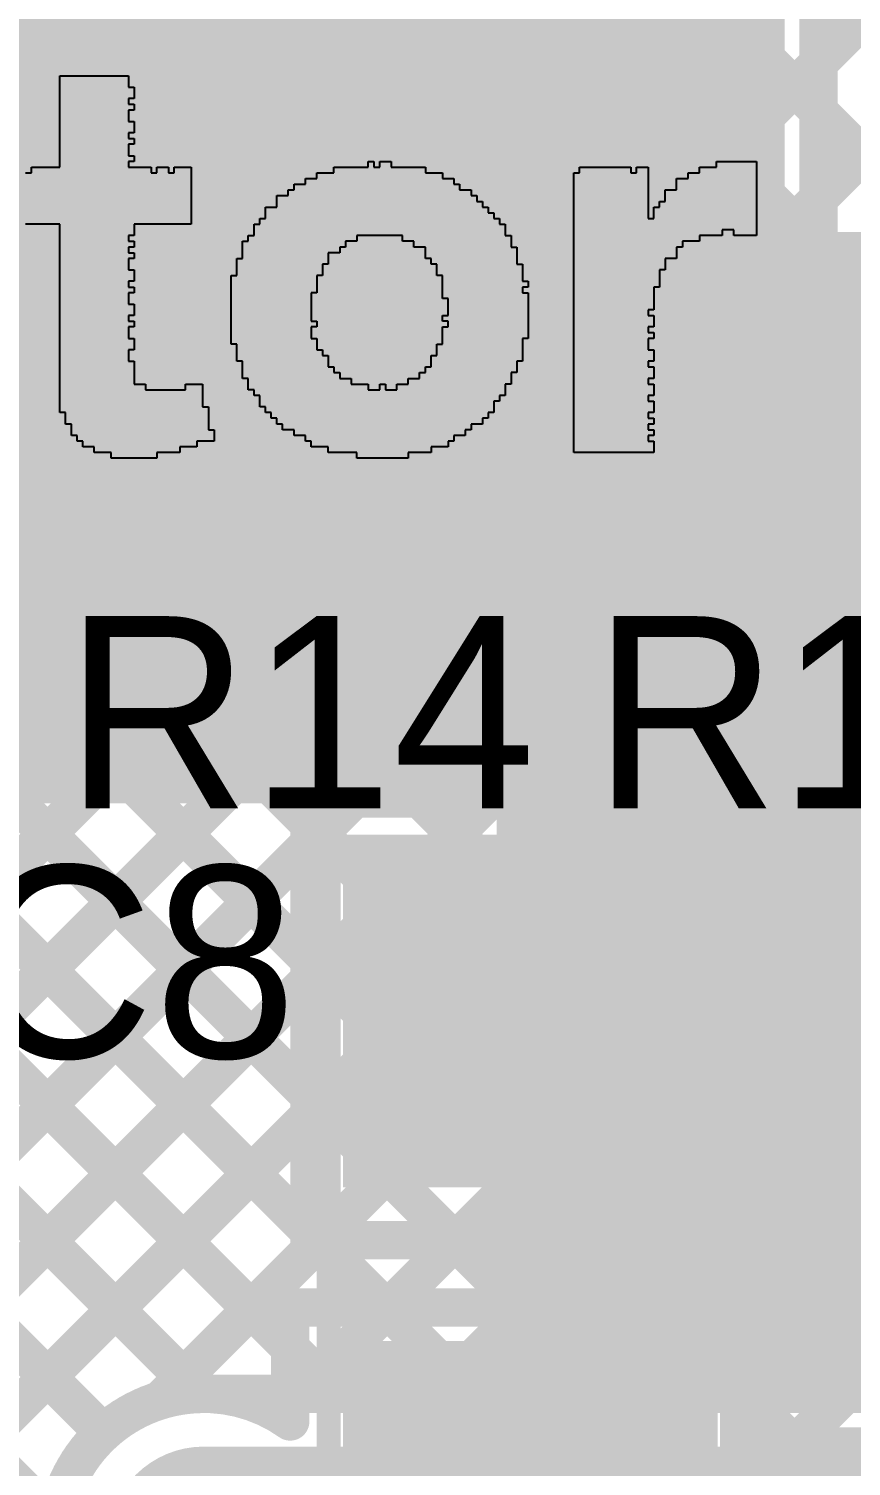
# Model space of a CAD drawing. Header units: millimetres. Extents: x 3.06 to 5.82, y 1.29 to 3.84.
# Drawn here: x 5.0166 to 5.1878, y 1.5229 to 1.8224 of the extents above; entities that cross this region are included whole.
import ezdxf

# ---------------------------------------------------------------- set-up
doc = ezdxf.new("R2010")
doc.units = ezdxf.units.MM
doc.header["$MEASUREMENT"] = 0
for name, color, linetype in [('BottomLayer', 5, 'Continuous'), ('BottomSolder', 6, 'Continuous'), ('MultiLayer', 9, 'Continuous'), ('TopLayer', 1, 'Continuous'), ('TopOverlay', 2, 'Continuous'), ('TopPaste', 8, 'Continuous'), ('TopSolder', 216, 'Continuous'), ('ViaHoleLayer', 16, 'Continuous')]:
    doc.layers.add(name, color=color, linetype=linetype)

# ---------------------------------------------------------------- blocks, each defined once
blk = doc.blocks.new('C__0603_36')
at = {"layer": 'TopLayer'}
for points in [[(-0.045, 0.0175), (-0.045, -0.0175), (-0.015, 0.0175), (-0.015, -0.0175)], [(0.015, 0.0175), (0.015, -0.0175), (0.045, 0.0175), (0.045, -0.0175)]]:
    blk.add_solid(points, dxfattribs=at)
at = {"layer": 'TopOverlay', "const_width": 0.005}
for points in [[(-0.049, 0.021), (-0.018, 0.021)], [(-0.049, 0.021), (-0.049, -0.021)], [(0.018, 0.021), (0.049, 0.021)], [(0.049, 0.021), (0.049, -0.021)], [(-0.049, -0.021), (-0.018, -0.021)], [(0.018, -0.021), (0.049, -0.021)]]:
    blk.add_lwpolyline(points, dxfattribs=at)
at = {"layer": 'TopOverlay', "const_width": 0.0025}
for points in [[(-0.05025, 0.021, 1), (-0.04775, 0.021, 1)], [(-0.05025, 0.021, 1), (-0.04775, 0.021, 1)], [(-0.01925, 0.021, 1), (-0.01675, 0.021, 1)], [(0.01675, 0.021, 1), (0.01925, 0.021, 1)], [(0.04775, 0.021, 1), (0.05025, 0.021, 1)], [(0.04775, 0.021, 1), (0.05025, 0.021, 1)], [(-0.05025, -0.021, 1), (-0.04775, -0.021, 1)], [(-0.05025, -0.021, 1), (-0.04775, -0.021, 1)], [(-0.01925, -0.021, 1), (-0.01675, -0.021, 1)], [(0.01675, -0.021, 1), (0.01925, -0.021, 1)], [(0.04775, -0.021, 1), (0.05025, -0.021, 1)], [(0.04775, -0.021, 1), (0.05025, -0.021, 1)]]:
    blk.add_lwpolyline(points, format="xyb", close=True, dxfattribs=at)
at = {"layer": 'TopPaste'}
for points in [[(-0.045, 0.0175), (-0.045, -0.0175), (-0.015, 0.0175), (-0.015, -0.0175)], [(0.015, 0.0175), (0.015, -0.0175), (0.045, 0.0175), (0.045, -0.0175)]]:
    blk.add_solid(points, dxfattribs=at)
at = {"layer": 'TopSolder'}
for points in [[(-0.04736, 0.01986), (-0.04736, -0.01986), (-0.01264, 0.01986), (-0.01264, -0.01986)], [(0.01264, 0.01986), (0.01264, -0.01986), (0.04736, 0.01986), (0.04736, -0.01986)]]:
    blk.add_solid(points, dxfattribs=at)
blk = doc.blocks.new('RES_0805_92')
at = {"layer": 'TopLayer'}
for points in [[(-0.06, -0.025), (-0.02, -0.025), (-0.06, 0.025), (-0.02, 0.025)], [(0.02, -0.025), (0.06, -0.025), (0.02, 0.025), (0.06, 0.025)]]:
    blk.add_solid(points, dxfattribs=at)
at = {"layer": 'TopOverlay', "const_width": 0.00787}
for points in [[(-0.065, 0.03), (0.065, 0.03)], [(-0.065, -0.03), (-0.065, 0.03)], [(0.065, -0.03), (0.065, 0.03)], [(-0.065, -0.03), (0.065, -0.03)]]:
    blk.add_lwpolyline(points, dxfattribs=at)
at = {"layer": 'TopOverlay', "const_width": 0.00394}
for points in [[(-0.06697, 0.03, 1), (-0.06303, 0.03, 1)], [(-0.06697, 0.03, 1), (-0.06303, 0.03, 1)], [(0.06303, 0.03, 1), (0.06697, 0.03, 1)], [(0.06303, 0.03, 1), (0.06697, 0.03, 1)], [(-0.06697, -0.03, 1), (-0.06303, -0.03, 1)], [(-0.06697, -0.03, 1), (-0.06303, -0.03, 1)], [(0.06303, -0.03, 1), (0.06697, -0.03, 1)], [(0.06303, -0.03, 1), (0.06697, -0.03, 1)]]:
    blk.add_lwpolyline(points, format="xyb", close=True, dxfattribs=at)
at = {"layer": 'TopPaste'}
for points in [[(-0.06, -0.025), (-0.02, -0.025), (-0.06, 0.025), (-0.02, 0.025)], [(0.02, -0.025), (0.06, -0.025), (0.02, 0.025), (0.06, 0.025)]]:
    blk.add_solid(points, dxfattribs=at)
at = {"layer": 'TopSolder'}
for points in [[(-0.064, -0.029), (-0.016, -0.029), (-0.064, 0.029), (-0.016, 0.029)], [(0.016, -0.029), (0.064, -0.029), (0.016, 0.029), (0.064, 0.029)]]:
    blk.add_solid(points, dxfattribs=at)
blk = doc.blocks.new('C__1206_115')
at = {"layer": 'TopLayer'}
for points in [[(-0.08, -0.035), (-0.02, -0.035), (-0.08, 0.035), (-0.02, 0.035)], [(0.02, -0.035), (0.08, -0.035), (0.02, 0.035), (0.08, 0.035)]]:
    blk.add_solid(points, dxfattribs=at)
at = {"layer": 'TopOverlay', "const_width": 0.005}
for points in [[(-0.087, 0.042), (0.087, 0.042)], [(-0.087, 0.042), (-0.087, -0.042)], [(0.087, 0.042), (0.087, -0.042)], [(-0.087, -0.042), (0.087, -0.042)]]:
    blk.add_lwpolyline(points, dxfattribs=at)
at = {"layer": 'TopOverlay', "const_width": 0.0025}
for points in [[(-0.08825, 0.042, 1), (-0.08575, 0.042, 1)], [(-0.08825, 0.042, 1), (-0.08575, 0.042, 1)], [(0.08575, 0.042, 1), (0.08825, 0.042, 1)], [(0.08575, 0.042, 1), (0.08825, 0.042, 1)], [(-0.08825, -0.042, 1), (-0.08575, -0.042, 1)], [(-0.08825, -0.042, 1), (-0.08575, -0.042, 1)], [(0.08575, -0.042, 1), (0.08825, -0.042, 1)], [(0.08575, -0.042, 1), (0.08825, -0.042, 1)]]:
    blk.add_lwpolyline(points, format="xyb", close=True, dxfattribs=at)
at = {"layer": 'TopPaste'}
for points in [[(-0.08, -0.035), (-0.02, -0.035), (-0.08, 0.035), (-0.02, 0.035)], [(0.02, -0.035), (0.08, -0.035), (0.02, 0.035), (0.08, 0.035)]]:
    blk.add_solid(points, dxfattribs=at)
at = {"layer": 'TopSolder'}
for points in [[(-0.084, -0.039), (-0.016, -0.039), (-0.084, 0.039), (-0.016, 0.039)], [(0.016, -0.039), (0.084, -0.039), (0.016, 0.039), (0.084, 0.039)]]:
    blk.add_solid(points, dxfattribs=at)

msp = doc.modelspace()

# ---------------------------------------------------------------- linework, layer by layer
at = {"layer": 'BottomLayer'}
for points, const_width in [([(4.789, 2.2255), (5.307, 1.7075)], 0.008), ([(4.789, 2.19722), (5.307, 1.67922)], 0.008), ([(4.789, 2.16893), (5.307, 1.65093)], 0.008), ([(4.789, 2.14065), (5.307, 1.62265)], 0.008), ([(4.68712, 1.491), (5.17638, 1.98025)], 0.008), ([(4.57707, 1.9566), (5.02231, 1.51136)], 0.008), ([(4.60535, 1.9566), (5.03208, 1.52988)], 0.008), ([(4.63364, 1.9566), (5.05225, 1.53799)], 0.008), ([(4.66192, 1.9566), (5.08052, 1.538)], 0.008), ([(4.69021, 1.9566), (5.10881, 1.538)], 0.008), ([(4.71849, 1.9566), (5.13709, 1.538)], 0.008), ([(4.71541, 1.491), (5.17455, 1.95014)], 0.008), ([(4.95822, 1.94314), (5.307, 1.59436)], 0.008), ([(4.74369, 1.491), (5.17776, 1.92507)], 0.008), ([(4.95166, 1.92142), (5.31461, 1.55847)], 0.008), ([(4.77198, 1.491), (5.19842, 1.91745)], 0.008), ([(4.78737, 1.91601), (5.16537, 1.538)], 0.008), ([(4.81566, 1.916), (5.19366, 1.538)], 0.008), ([(4.84394, 1.916), (5.22094, 1.539)], 0.008), ([(4.87223, 1.916), (5.24923, 1.539)], 0.008), ([(4.90051, 1.916), (5.27751, 1.539)], 0.008), ([(4.9288, 1.916), (5.3084, 1.5364)], 0.008), ([(4.80026, 1.491), (5.17021, 1.86095)], 0.008), ([(4.85683, 1.491), (5.215, 1.84917)], 0.008), ([(4.82855, 1.491), (5.18048, 1.84293)], 0.008), ([(4.88511, 1.491), (5.23611, 1.842)], 0.008), ([(4.9134, 1.491), (5.2644, 1.842)], 0.008), ([(4.94168, 1.491), (5.28468, 1.834)], 0.008), ([(4.96997, 1.491), (5.307, 1.82803)], 0.008), ([(5.04388, 1.53663), (5.307, 1.79975)], 0.008), ([(5.07354, 1.538), (5.307, 1.77146)], 0.008), ([(5.10182, 1.538), (5.307, 1.74318)], 0.008), ([(5.1301, 1.538), (5.307, 1.7149)], 0.008), ([(5.15839, 1.538), (5.307, 1.68661)], 0.008), ([(5.18667, 1.538), (5.307, 1.65833)], 0.008), ([(5.053, 1.538), (5.206, 1.538)], 0.008), ([(5.053, 1.507), (5.229, 1.507)], 0.04)]:
    msp.add_lwpolyline(points, dxfattribs=dict(at, const_width=const_width))
for points, const_width in [([(5.173, 1.757, -0.414214), (5.159, 1.771)], 0.012), ([(5.02645, 1.491, -0.58361), (5.053, 1.538)], 0.008)]:
    msp.add_lwpolyline(points, format="xyb", dxfattribs=dict(at, const_width=const_width))
for points, const_width in [([(5.156, 1.771, 1), (5.162, 1.771, 1)], 0.006), ([(5.12909, 1.756, 1), (5.14091, 1.756, 1)], 0.01181), ([(5.17, 1.757, 1), (5.176, 1.757, 1)], 0.006), ([(5.04188, 1.53663, 1), (5.04588, 1.53663, 1)], 0.004), ([(5.05025, 1.53799, 1), (5.05425, 1.53799, 1)], 0.004), ([(5.051, 1.538, 1), (5.055, 1.538, 1)], 0.004), ([(5.051, 1.538, 1), (5.055, 1.538, 1)], 0.004), ([(5.07154, 1.538, 1), (5.07554, 1.538, 1)], 0.004), ([(5.07852, 1.538, 1), (5.08252, 1.538, 1)], 0.004), ([(5.09982, 1.538, 1), (5.10382, 1.538, 1)], 0.004), ([(5.10681, 1.538, 1), (5.11081, 1.538, 1)], 0.004), ([(5.1281, 1.538, 1), (5.1321, 1.538, 1)], 0.004), ([(5.13509, 1.538, 1), (5.13909, 1.538, 1)], 0.004), ([(5.15639, 1.538, 1), (5.16039, 1.538, 1)], 0.004), ([(5.16337, 1.538, 1), (5.16737, 1.538, 1)], 0.004), ([(5.18467, 1.538, 1), (5.18867, 1.538, 1)], 0.004), ([(5.03008, 1.52988, 1), (5.03408, 1.52988, 1)], 0.004), ([(5.043, 1.507, 1), (5.063, 1.507, 1)], 0.02)]:
    msp.add_lwpolyline(points, format="xyb", close=True, dxfattribs=dict(at, const_width=const_width))
msp.add_solid([(5.114, 1.54), (5.307, 1.54), (5.114, 1.78), (5.307, 1.78)], dxfattribs=at)
at = {"layer": 'BottomSolder', "const_width": 0.01581}
msp.add_lwpolyline([(5.12709, 1.756, 1), (5.14291, 1.756, 1)], format="xyb", close=True, dxfattribs=at)
at = {"layer": 'MultiLayer', "const_width": 0.01181}
msp.add_lwpolyline([(5.12909, 1.756, 1), (5.14091, 1.756, 1)], format="xyb", close=True, dxfattribs=at)
at = {"layer": 'TopLayer'}
for points, const_width in [([(4.892, 1.69588), (5.17638, 1.98025)], 0.008), ([(5.03023, 1.95599), (5.181, 1.80522)], 0.008), ([(4.892, 1.66759), (5.17458, 1.95018)], 0.008), ([(5.01632, 1.94162), (5.181, 1.77693)], 0.008), ([(4.892, 1.63931), (5.17776, 1.92507)], 0.008), ([(5.00217, 1.92748), (5.181, 1.74865)], 0.008), ([(4.892, 1.92451), (5.15451, 1.662)], 0.008), ([(4.892, 1.61102), (5.19842, 1.91745)], 0.008), ([(4.92825, 1.91655), (5.1828, 1.662)], 0.008), ([(4.95608, 1.917), (5.21108, 1.662)], 0.008), ([(4.98432, 1.91704), (5.23936, 1.662)], 0.008), ([(4.892, 1.89623), (5.12623, 1.662)], 0.008), ([(4.892, 1.86794), (5.09794, 1.662)], 0.008), ([(4.892, 1.58274), (5.17021, 1.86095)], 0.008), ([(4.892, 1.55445), (5.18048, 1.84293)], 0.008), ([(4.892, 1.83966), (5.075, 1.65666)], 0.008), ([(5.181, 1.733), (5.181, 1.832)], 0.008), ([(4.892, 1.52617), (5.181, 1.81517)], 0.008), ([(4.892, 1.81137), (5.075, 1.62837)], 0.008), ([(4.892, 1.49789), (5.181, 1.78689)], 0.008), ([(4.892, 1.78309), (5.075, 1.60009)], 0.008), ([(5.0844, 1.662), (5.181, 1.7586)], 0.008), ([(4.892, 1.75481), (5.075, 1.57181)], 0.008), ([(5.11268, 1.662), (5.18368, 1.733)], 0.008), ([(5.14097, 1.662), (5.21197, 1.733)], 0.008), ([(5.16925, 1.662), (5.24025, 1.733)], 0.008), ([(5.181, 1.733), (5.194, 1.733)], 0.008), ([(4.892, 1.72652), (5.071, 1.54752)], 0.008), ([(4.892, 1.69824), (5.05225, 1.53799)], 0.008), ([(4.892, 1.66995), (5.03208, 1.52988)], 0.008), ([(5.075, 1.662), (5.247, 1.662)], 0.008), ([(5.075, 1.656), (5.075, 1.662)], 0.008), ([(5.075, 1.574), (5.075, 1.656)], 0.008), ([(5.075, 1.574), (5.075, 1.656)], 0.008), ([(4.902, 1.47961), (5.075, 1.6526)], 0.008), ([(4.892, 1.64167), (5.02231, 1.51136)], 0.008), ([(4.93029, 1.47961), (5.075, 1.62432)], 0.008), ([(4.95797, 1.479), (5.075, 1.59603)], 0.008), ([(5.075, 1.57), (5.075, 1.574)], 0.008), ([(5.04388, 1.53663), (5.07725, 1.57)], 0.008), ([(5.075, 1.57), (5.261, 1.57)], 0.008), ([(5.07681, 1.57), (5.09081, 1.556)], 0.008), ([(5.09154, 1.556), (5.10554, 1.57)], 0.008), ([(5.10509, 1.57), (5.11909, 1.556)], 0.008), ([(5.11982, 1.556), (5.13382, 1.57)], 0.008), ([(5.13337, 1.57), (5.14737, 1.556)], 0.008), ([(5.1481, 1.556), (5.1621, 1.57)], 0.008), ([(5.16166, 1.57), (5.20466, 1.527)], 0.008), ([(5.167, 1.54661), (5.19039, 1.57)], 0.008), ([(5.17567, 1.527), (5.21867, 1.57)], 0.008), ([(5.18994, 1.57), (5.23294, 1.527)], 0.008), ([(5.192, 1.556), (5.242, 1.556)], 0.022), ([(5.071, 1.556), (5.075, 1.556)], 0.008), ([(5.071, 1.53224), (5.071, 1.556)], 0.008), ([(5.075, 1.556), (5.166, 1.556)], 0.008), ([(5.075, 1.556), (5.166, 1.556)], 0.008), ([(5.167, 1.527), (5.167, 1.556)], 0.008), ([(5.167, 1.53637), (5.17637, 1.527)], 0.008), ([(5.167, 1.527), (5.192, 1.527)], 0.008), ([(5.053, 1.321), (5.053, 1.507)], 0.04)]:
    msp.add_lwpolyline(points, dxfattribs=dict(at, const_width=const_width))
for points, const_width in [([(5.179, 1.81517, 1), (5.183, 1.81517, 1)], 0.004), ([(5.179, 1.80522, 1), (5.183, 1.80522, 1)], 0.004), ([(5.179, 1.78689, 1), (5.183, 1.78689, 1)], 0.004), ([(5.179, 1.77693, 1), (5.183, 1.77693, 1)], 0.004), ([(5.12909, 1.756, 1), (5.14091, 1.756, 1)], 0.01181), ([(5.179, 1.7586, 1), (5.183, 1.7586, 1)], 0.004), ([(5.179, 1.74865, 1), (5.183, 1.74865, 1)], 0.004), ([(5.179, 1.733, 1), (5.183, 1.733, 1)], 0.004), ([(5.179, 1.733, 1), (5.183, 1.733, 1)], 0.004), ([(5.18168, 1.733, 1), (5.18568, 1.733, 1)], 0.004), ([(5.073, 1.662, 1), (5.077, 1.662, 1)], 0.004), ([(5.073, 1.662, 1), (5.077, 1.662, 1)], 0.004), ([(5.0824, 1.662, 1), (5.0864, 1.662, 1)], 0.004), ([(5.09594, 1.662, 1), (5.09994, 1.662, 1)], 0.004), ([(5.11068, 1.662, 1), (5.11468, 1.662, 1)], 0.004), ([(5.12423, 1.662, 1), (5.12823, 1.662, 1)], 0.004), ([(5.13897, 1.662, 1), (5.14297, 1.662, 1)], 0.004), ([(5.15251, 1.662, 1), (5.15651, 1.662, 1)], 0.004), ([(5.16725, 1.662, 1), (5.17125, 1.662, 1)], 0.004), ([(5.1808, 1.662, 1), (5.1848, 1.662, 1)], 0.004), ([(5.073, 1.65666, 1), (5.077, 1.65666, 1)], 0.004), ([(5.073, 1.656, 1), (5.077, 1.656, 1)], 0.004), ([(5.073, 1.656, 1), (5.077, 1.656, 1)], 0.004), ([(5.073, 1.656, 1), (5.077, 1.656, 1)], 0.004), ([(5.073, 1.6526, 1), (5.077, 1.6526, 1)], 0.004), ([(5.073, 1.62837, 1), (5.077, 1.62837, 1)], 0.004), ([(5.073, 1.62432, 1), (5.077, 1.62432, 1)], 0.004), ([(5.073, 1.60009, 1), (5.077, 1.60009, 1)], 0.004), ([(5.073, 1.59603, 1), (5.077, 1.59603, 1)], 0.004), ([(5.073, 1.574, 1), (5.077, 1.574, 1)], 0.004), ([(5.073, 1.574, 1), (5.077, 1.574, 1)], 0.004), ([(5.073, 1.574, 1), (5.077, 1.574, 1)], 0.004), ([(5.073, 1.57181, 1), (5.077, 1.57181, 1)], 0.004), ([(5.073, 1.57, 1), (5.077, 1.57, 1)], 0.004), ([(5.073, 1.57, 1), (5.077, 1.57, 1)], 0.004), ([(5.07481, 1.57, 1), (5.07881, 1.57, 1)], 0.004), ([(5.07525, 1.57, 1), (5.07925, 1.57, 1)], 0.004), ([(5.10309, 1.57, 1), (5.10709, 1.57, 1)], 0.004), ([(5.10354, 1.57, 1), (5.10754, 1.57, 1)], 0.004), ([(5.13137, 1.57, 1), (5.13537, 1.57, 1)], 0.004), ([(5.13182, 1.57, 1), (5.13582, 1.57, 1)], 0.004), ([(5.15966, 1.57, 1), (5.16366, 1.57, 1)], 0.004), ([(5.1601, 1.57, 1), (5.1641, 1.57, 1)], 0.004), ([(5.18794, 1.57, 1), (5.19194, 1.57, 1)], 0.004), ([(5.18839, 1.57, 1), (5.19239, 1.57, 1)], 0.004), ([(5.1865, 1.556, 1), (5.1975, 1.556, 1)], 0.011), ([(5.069, 1.556, 1), (5.073, 1.556, 1)], 0.004), ([(5.069, 1.556, 1), (5.073, 1.556, 1)], 0.004), ([(5.073, 1.556, 1), (5.077, 1.556, 1)], 0.004), ([(5.073, 1.556, 1), (5.077, 1.556, 1)], 0.004), ([(5.073, 1.556, 1), (5.077, 1.556, 1)], 0.004), ([(5.08881, 1.556, 1), (5.09281, 1.556, 1)], 0.004), ([(5.08954, 1.556, 1), (5.09354, 1.556, 1)], 0.004), ([(5.11709, 1.556, 1), (5.12109, 1.556, 1)], 0.004), ([(5.11782, 1.556, 1), (5.12182, 1.556, 1)], 0.004), ([(5.14537, 1.556, 1), (5.14937, 1.556, 1)], 0.004), ([(5.1461, 1.556, 1), (5.1501, 1.556, 1)], 0.004), ([(5.164, 1.556, 1), (5.168, 1.556, 1)], 0.004), ([(5.164, 1.556, 1), (5.168, 1.556, 1)], 0.004), ([(5.165, 1.556, 1), (5.169, 1.556, 1)], 0.004), ([(5.069, 1.54752, 1), (5.073, 1.54752, 1)], 0.004), ([(5.165, 1.54661, 1), (5.169, 1.54661, 1)], 0.004), ([(5.04188, 1.53663, 1), (5.04588, 1.53663, 1)], 0.004), ([(5.05025, 1.53799, 1), (5.05425, 1.53799, 1)], 0.004), ([(5.165, 1.53637, 1), (5.169, 1.53637, 1)], 0.004), ([(5.03008, 1.52988, 1), (5.03408, 1.52988, 1)], 0.004), ([(5.069, 1.53224, 1), (5.073, 1.53224, 1)], 0.004), ([(5.069, 1.53224, 1), (5.073, 1.53224, 1)], 0.004), ([(5.165, 1.527, 1), (5.169, 1.527, 1)], 0.004), ([(5.165, 1.527, 1), (5.169, 1.527, 1)], 0.004), ([(5.17367, 1.527, 1), (5.17767, 1.527, 1)], 0.004), ([(5.17437, 1.527, 1), (5.17837, 1.527, 1)], 0.004), ([(5.043, 1.507, 1), (5.063, 1.507, 1)], 0.02), ([(5.123, 1.514, 1), (5.133, 1.514, 1)], 0.01)]:
    msp.add_lwpolyline(points, format="xyb", close=True, dxfattribs=dict(at, const_width=const_width))
for points, const_width in [([(5.022, 1.507, -0.60978), (5.071, 1.53224)], 0.008), ([(5.11407, 1.50007, -0.414214), (5.128, 1.514)], 0.02)]:
    msp.add_lwpolyline(points, format="xyb", dxfattribs=dict(at, const_width=const_width))
for points in [[(4.934, 1.661), (5.174, 1.661), (4.934, 1.902), (5.174, 1.902)], [(4.971, 1.661), (5.379, 1.661), (4.971, 1.736), (5.379, 1.736)], [(5.086, 1.581), (5.25, 1.581), (5.086, 1.651), (5.25, 1.651)], [(5.082, 1.403), (5.155, 1.403), (5.082, 1.545), (5.155, 1.545)]]:
    msp.add_solid(points, dxfattribs=at)
at = {"layer": 'TopOverlay'}
for p, q in [((5.02304, 1.81138), (5.02304, 1.81257)), ((5.02304, 1.81257), (5.03731, 1.81257)), ((5.03731, 1.81257), (5.03731, 1.81138)), ((5.02304, 1.8102), (5.02304, 1.81138)), ((5.02304, 1.80901), (5.02304, 1.8102)), ((5.02304, 1.80782), (5.02304, 1.80901)), ((5.03731, 1.81138), (5.03731, 1.8102)), ((5.03731, 1.8102), (5.0385, 1.8102)), ((5.0385, 1.8102), (5.0385, 1.80901)), ((5.0385, 1.80901), (5.0385, 1.80782)), ((5.02304, 1.80663), (5.02304, 1.80782)), ((5.02304, 1.80544), (5.02304, 1.80663)), ((5.0385, 1.80782), (5.03731, 1.80782)), ((5.03731, 1.80782), (5.03731, 1.80663)), ((5.03731, 1.80663), (5.0385, 1.80663)), ((5.0385, 1.80663), (5.0385, 1.80544)), ((5.02304, 1.80425), (5.02304, 1.80544)), ((5.02304, 1.80306), (5.02304, 1.80425)), ((5.02304, 1.80187), (5.02304, 1.80306)), ((5.0385, 1.80544), (5.03731, 1.80544)), ((5.03731, 1.80544), (5.03731, 1.80425)), ((5.03731, 1.80425), (5.03731, 1.80306)), ((5.03731, 1.80306), (5.0385, 1.80306)), ((5.0385, 1.80306), (5.0385, 1.80187)), ((5.02304, 1.80068), (5.02304, 1.80187)), ((5.02304, 1.79949), (5.02304, 1.80068)), ((5.0385, 1.80068), (5.03731, 1.80068)), ((5.03731, 1.80068), (5.03731, 1.79949)), ((5.0385, 1.80187), (5.0385, 1.80068)), ((5.02304, 1.7983), (5.02304, 1.79949)), ((5.02304, 1.79711), (5.02304, 1.7983)), ((5.02304, 1.79592), (5.02304, 1.79711)), ((5.03731, 1.79949), (5.0385, 1.79949)), ((5.0385, 1.7983), (5.03731, 1.7983)), ((5.03731, 1.7983), (5.03731, 1.79711)), ((5.03731, 1.79711), (5.03731, 1.79592)), ((5.0385, 1.79949), (5.0385, 1.7983)), ((5.02304, 1.79473), (5.02304, 1.79592)), ((5.02304, 1.79355), (5.02304, 1.79473)), ((5.03731, 1.79592), (5.0385, 1.79592)), ((5.0385, 1.79473), (5.03731, 1.79473)), ((5.03731, 1.79473), (5.03731, 1.79355)), ((5.0385, 1.79592), (5.0385, 1.79473)), ((5.08726, 1.79355), (5.08726, 1.79473)), ((5.08726, 1.79473), (5.08845, 1.79473)), ((5.08845, 1.79473), (5.08845, 1.79355)), ((5.08964, 1.79355), (5.08964, 1.79473)), ((5.08964, 1.79473), (5.09201, 1.79473)), ((5.09201, 1.79473), (5.09201, 1.79355)), ((5.1598, 1.79355), (5.1598, 1.79473)), ((5.1598, 1.79473), (5.16813, 1.79473)), ((5.16813, 1.79473), (5.16813, 1.79355)), ((5.0159, 1.79236), (5.01709, 1.79236)), ((5.01709, 1.79236), (5.01709, 1.79355)), ((5.01709, 1.79355), (5.02304, 1.79355)), ((5.03731, 1.79355), (5.04207, 1.79355)), ((5.04207, 1.79355), (5.04207, 1.79236)), ((5.04207, 1.79236), (5.04326, 1.79236)), ((5.04326, 1.79236), (5.04326, 1.79355)), ((5.04326, 1.79355), (5.04563, 1.79355)), ((5.04563, 1.79355), (5.04563, 1.79236)), ((5.04563, 1.79236), (5.04682, 1.79236)), ((5.04682, 1.79236), (5.04682, 1.79355)), ((5.04682, 1.79355), (5.05039, 1.79355)), ((5.05039, 1.79355), (5.05039, 1.79236)), ((5.05039, 1.79236), (5.05039, 1.79117)), ((5.05039, 1.79117), (5.05039, 1.78998)), ((5.07418, 1.78998), (5.07418, 1.79117)), ((5.07418, 1.79117), (5.07655, 1.79117)), ((5.07655, 1.79117), (5.07655, 1.79236)), ((5.07655, 1.79236), (5.08012, 1.79236)), ((5.08012, 1.79236), (5.08012, 1.79355)), ((5.08012, 1.79355), (5.08726, 1.79355)), ((5.08845, 1.79355), (5.08964, 1.79355)), ((5.09201, 1.79355), (5.09915, 1.79355)), ((5.09915, 1.79355), (5.09915, 1.79236)), ((5.09915, 1.79236), (5.10272, 1.79236)), ((5.10272, 1.79236), (5.10272, 1.79117)), ((5.10272, 1.79117), (5.1051, 1.79117)), ((5.1051, 1.79117), (5.1051, 1.78998)), ((5.13007, 1.79117), (5.13007, 1.79236)), ((5.13007, 1.79236), (5.13126, 1.79236)), ((5.13007, 1.78998), (5.13007, 1.79117)), ((5.13126, 1.79236), (5.13126, 1.79355)), ((5.13126, 1.79355), (5.14196, 1.79355)), ((5.14196, 1.79355), (5.14196, 1.79236)), ((5.14196, 1.79236), (5.14315, 1.79236)), ((5.14315, 1.79236), (5.14315, 1.79355)), ((5.14315, 1.79355), (5.14553, 1.79355)), ((5.14553, 1.79355), (5.14553, 1.79236)), ((5.14553, 1.79236), (5.14553, 1.79117)), ((5.14553, 1.79117), (5.14553, 1.78998)), ((5.15148, 1.78998), (5.15148, 1.79117)), ((5.15148, 1.79117), (5.15386, 1.79117)), ((5.15386, 1.79117), (5.15386, 1.79236)), ((5.15386, 1.79236), (5.15623, 1.79236)), ((5.15623, 1.79236), (5.15623, 1.79355)), ((5.15623, 1.79355), (5.1598, 1.79355)), ((5.16813, 1.79355), (5.16813, 1.79236)), ((5.16813, 1.79236), (5.16813, 1.79117)), ((5.16813, 1.79117), (5.16813, 1.78998)), ((5.05039, 1.78998), (5.05039, 1.78879)), ((5.05039, 1.78879), (5.05039, 1.7876)), ((5.07061, 1.7876), (5.07061, 1.78879)), ((5.07061, 1.78879), (5.0718, 1.78879)), ((5.0718, 1.78879), (5.0718, 1.78998)), ((5.0718, 1.78998), (5.07418, 1.78998)), ((5.1051, 1.78998), (5.10629, 1.78998)), ((5.10629, 1.78998), (5.10629, 1.78879)), ((5.10629, 1.78879), (5.10866, 1.78879)), ((5.10866, 1.78879), (5.10866, 1.7876)), ((5.13007, 1.78879), (5.13007, 1.78998)), ((5.13007, 1.7876), (5.13007, 1.78879)), ((5.14553, 1.78998), (5.14553, 1.78879)), ((5.14553, 1.78879), (5.14553, 1.7876)), ((5.1491, 1.7876), (5.1491, 1.78879)), ((5.1491, 1.78879), (5.15148, 1.78879)), ((5.15148, 1.78879), (5.15148, 1.78998)), ((5.16813, 1.78998), (5.16813, 1.78879)), ((5.16813, 1.78879), (5.16813, 1.7876)), ((5.05039, 1.7876), (5.05039, 1.78641)), ((5.05039, 1.78641), (5.05039, 1.78522)), ((5.05039, 1.78522), (5.05039, 1.78403)), ((5.06585, 1.78403), (5.06585, 1.78522)), ((5.06585, 1.78522), (5.06823, 1.78522)), ((5.06823, 1.78641), (5.06823, 1.7876)), ((5.06823, 1.7876), (5.07061, 1.7876)), ((5.06823, 1.78522), (5.06823, 1.78641)), ((5.10866, 1.7876), (5.10985, 1.7876)), ((5.10985, 1.7876), (5.10985, 1.78641)), ((5.10985, 1.78641), (5.11104, 1.78641)), ((5.11104, 1.78641), (5.11104, 1.78522)), ((5.11104, 1.78522), (5.11223, 1.78522)), ((5.11223, 1.78522), (5.11223, 1.78403)), ((5.13007, 1.78641), (5.13007, 1.7876)), ((5.13007, 1.78522), (5.13007, 1.78641)), ((5.13007, 1.78403), (5.13007, 1.78522)), ((5.14553, 1.7876), (5.14553, 1.78641)), ((5.14553, 1.78641), (5.14553, 1.78522)), ((5.14553, 1.78522), (5.14553, 1.78403)), ((5.14672, 1.78403), (5.14672, 1.78522)), ((5.14672, 1.78522), (5.14791, 1.78522)), ((5.14791, 1.78522), (5.14791, 1.78641)), ((5.14791, 1.78641), (5.1491, 1.78641)), ((5.1491, 1.78641), (5.1491, 1.7876)), ((5.16813, 1.7876), (5.16813, 1.78641)), ((5.16813, 1.78641), (5.16813, 1.78522)), ((5.16813, 1.78522), (5.16813, 1.78403)), ((5.05039, 1.78403), (5.05039, 1.78284)), ((5.05039, 1.78284), (5.05039, 1.78165)), ((5.06466, 1.78165), (5.06466, 1.78284)), ((5.06466, 1.78284), (5.06585, 1.78284)), ((5.06585, 1.78284), (5.06585, 1.78403)), ((5.11223, 1.78403), (5.11342, 1.78403)), ((5.11342, 1.78403), (5.11342, 1.78284)), ((5.11342, 1.78284), (5.11461, 1.78284)), ((5.11461, 1.78284), (5.11461, 1.78165)), ((5.13007, 1.78284), (5.13007, 1.78403)), ((5.13007, 1.78165), (5.13007, 1.78284)), ((5.14553, 1.78403), (5.14553, 1.78284)), ((5.14553, 1.78284), (5.14672, 1.78284)), ((5.14672, 1.78284), (5.14672, 1.78403)), ((5.16813, 1.78403), (5.16813, 1.78284)), ((5.16813, 1.78284), (5.16813, 1.78165)), ((5.02304, 1.78165), (5.0159, 1.78165)), ((5.02304, 1.78046), (5.02304, 1.78165)), ((5.02304, 1.77927), (5.02304, 1.78046)), ((5.02304, 1.77809), (5.02304, 1.77927)), ((5.0385, 1.77927), (5.03731, 1.77927)), ((5.03731, 1.77927), (5.03731, 1.77809)), ((5.05039, 1.78165), (5.0385, 1.78165)), ((5.0385, 1.78165), (5.0385, 1.78046)), ((5.0385, 1.78046), (5.0385, 1.77927)), ((5.06228, 1.77809), (5.06228, 1.77927)), ((5.06228, 1.77927), (5.06347, 1.77927)), ((5.06347, 1.78046), (5.06347, 1.78165)), ((5.06347, 1.78165), (5.06466, 1.78165)), ((5.06347, 1.77927), (5.06347, 1.78046)), ((5.09439, 1.77927), (5.08488, 1.77927)), ((5.08488, 1.77927), (5.08488, 1.77809)), ((5.09439, 1.77809), (5.09439, 1.77927)), ((5.11461, 1.78165), (5.1158, 1.78165)), ((5.1158, 1.78165), (5.1158, 1.78046)), ((5.1158, 1.78046), (5.1158, 1.77927)), ((5.1158, 1.77927), (5.11699, 1.77927)), ((5.11699, 1.77927), (5.11699, 1.77809)), ((5.13007, 1.78046), (5.13007, 1.78165)), ((5.13007, 1.77927), (5.13007, 1.78046)), ((5.13007, 1.77809), (5.13007, 1.77927)), ((5.16099, 1.77927), (5.15623, 1.77927)), ((5.15623, 1.77927), (5.15623, 1.77809)), ((5.16337, 1.78046), (5.16099, 1.78046)), ((5.16099, 1.78046), (5.16099, 1.77927)), ((5.16337, 1.77927), (5.16337, 1.78046)), ((5.16813, 1.77927), (5.16337, 1.77927)), ((5.16813, 1.78165), (5.16813, 1.78046)), ((5.16813, 1.78046), (5.16813, 1.77927)), ((5.02304, 1.7769), (5.02304, 1.77809)), ((5.02304, 1.77571), (5.02304, 1.7769)), ((5.03731, 1.77809), (5.0385, 1.77809)), ((5.0385, 1.7769), (5.03731, 1.7769)), ((5.03731, 1.7769), (5.03731, 1.77571)), ((5.0385, 1.77809), (5.0385, 1.7769)), ((5.06109, 1.7769), (5.06109, 1.77809)), ((5.06109, 1.77809), (5.06228, 1.77809)), ((5.06109, 1.77571), (5.06109, 1.7769)), ((5.0825, 1.7769), (5.08131, 1.7769)), ((5.08131, 1.7769), (5.08131, 1.77571)), ((5.08488, 1.77809), (5.0825, 1.77809)), ((5.0825, 1.77809), (5.0825, 1.7769)), ((5.09677, 1.77809), (5.09439, 1.77809)), ((5.09677, 1.7769), (5.09677, 1.77809)), ((5.09915, 1.7769), (5.09677, 1.7769)), ((5.09915, 1.77571), (5.09915, 1.7769)), ((5.11699, 1.77809), (5.11699, 1.7769)), ((5.11699, 1.7769), (5.11818, 1.7769)), ((5.11818, 1.7769), (5.11818, 1.77571)), ((5.13007, 1.7769), (5.13007, 1.77809)), ((5.13007, 1.77571), (5.13007, 1.7769)), ((5.15267, 1.7769), (5.15148, 1.7769)), ((5.15148, 1.7769), (5.15148, 1.77571)), ((5.15623, 1.77809), (5.15267, 1.77809)), ((5.15267, 1.77809), (5.15267, 1.7769)), ((5.02304, 1.77452), (5.02304, 1.77571)), ((5.02304, 1.77333), (5.02304, 1.77452)), ((5.02304, 1.77214), (5.02304, 1.77333)), ((5.03731, 1.77571), (5.0385, 1.77571)), ((5.0385, 1.77452), (5.03731, 1.77452)), ((5.03731, 1.77452), (5.03731, 1.77333)), ((5.03731, 1.77333), (5.03731, 1.77214)), ((5.0385, 1.77571), (5.0385, 1.77452)), ((5.0599, 1.77333), (5.0599, 1.77452)), ((5.0599, 1.77452), (5.06109, 1.77452)), ((5.0599, 1.77214), (5.0599, 1.77333)), ((5.06109, 1.77452), (5.06109, 1.77571)), ((5.07893, 1.77333), (5.07774, 1.77333)), ((5.07774, 1.77333), (5.07774, 1.77214)), ((5.08131, 1.77571), (5.07893, 1.77571)), ((5.07893, 1.77571), (5.07893, 1.77452)), ((5.07893, 1.77452), (5.07893, 1.77333)), ((5.09915, 1.77452), (5.09915, 1.77571)), ((5.10034, 1.77452), (5.09915, 1.77452)), ((5.10034, 1.77333), (5.10034, 1.77452)), ((5.10153, 1.77333), (5.10034, 1.77333)), ((5.10153, 1.77214), (5.10153, 1.77333)), ((5.11818, 1.77571), (5.11818, 1.77452)), ((5.11818, 1.77452), (5.11818, 1.77333)), ((5.11818, 1.77333), (5.11937, 1.77333)), ((5.11937, 1.77333), (5.11937, 1.77214)), ((5.13007, 1.77452), (5.13007, 1.77571)), ((5.13007, 1.77333), (5.13007, 1.77452)), ((5.13007, 1.77214), (5.13007, 1.77333)), ((5.15148, 1.77452), (5.1491, 1.77452)), ((5.1491, 1.77452), (5.1491, 1.77333)), ((5.1491, 1.77333), (5.1491, 1.77214)), ((5.15148, 1.77571), (5.15148, 1.77452)), ((5.02304, 1.77095), (5.02304, 1.77214)), ((5.02304, 1.76976), (5.02304, 1.77095)), ((5.03731, 1.77214), (5.0385, 1.77214)), ((5.0385, 1.77214), (5.0385, 1.77095)), ((5.0385, 1.77095), (5.0385, 1.76976)), ((5.05872, 1.76976), (5.05872, 1.77095)), ((5.05872, 1.77095), (5.0599, 1.77095)), ((5.0599, 1.77095), (5.0599, 1.77214)), ((5.07774, 1.77095), (5.07655, 1.77095)), ((5.07655, 1.77095), (5.07655, 1.76976)), ((5.07774, 1.77214), (5.07774, 1.77095)), ((5.10153, 1.77095), (5.10153, 1.77214)), ((5.10272, 1.77095), (5.10153, 1.77095)), ((5.10272, 1.76976), (5.10272, 1.77095)), ((5.11937, 1.77214), (5.11937, 1.77095)), ((5.11937, 1.77095), (5.11937, 1.76976)), ((5.13007, 1.77095), (5.13007, 1.77214)), ((5.13007, 1.76976), (5.13007, 1.77095)), ((5.1491, 1.77214), (5.14791, 1.77214)), ((5.14791, 1.77214), (5.14791, 1.77095)), ((5.14791, 1.77095), (5.14791, 1.76976)), ((5.02304, 1.76857), (5.02304, 1.76976)), ((5.02304, 1.76738), (5.02304, 1.76857)), ((5.02304, 1.76619), (5.02304, 1.76738)), ((5.0385, 1.76976), (5.03731, 1.76976)), ((5.03731, 1.76976), (5.03731, 1.76857)), ((5.03731, 1.76857), (5.0385, 1.76857)), ((5.0385, 1.76738), (5.03731, 1.76738)), ((5.03731, 1.76738), (5.03731, 1.76619)), ((5.0385, 1.76857), (5.0385, 1.76738)), ((5.05872, 1.76857), (5.05872, 1.76976)), ((5.05872, 1.76738), (5.05872, 1.76857)), ((5.05872, 1.76619), (5.05872, 1.76738)), ((5.07655, 1.76738), (5.07537, 1.76738)), ((5.07537, 1.76738), (5.07537, 1.76619)), ((5.07655, 1.76976), (5.07655, 1.76857)), ((5.07655, 1.76857), (5.07655, 1.76738)), ((5.10272, 1.76857), (5.10272, 1.76976)), ((5.10272, 1.76738), (5.10272, 1.76857)), ((5.10272, 1.76619), (5.10272, 1.76738)), ((5.11937, 1.76976), (5.12056, 1.76976)), ((5.12056, 1.76857), (5.11937, 1.76857)), ((5.11937, 1.76857), (5.11937, 1.76738)), ((5.11937, 1.76738), (5.12056, 1.76738)), ((5.12056, 1.76976), (5.12056, 1.76857)), ((5.12056, 1.76738), (5.12056, 1.76619)), ((5.13007, 1.76857), (5.13007, 1.76976)), ((5.13007, 1.76738), (5.13007, 1.76857)), ((5.13007, 1.76619), (5.13007, 1.76738)), ((5.14791, 1.76857), (5.14672, 1.76857)), ((5.14672, 1.76857), (5.14672, 1.76738)), ((5.14672, 1.76738), (5.14672, 1.76619)), ((5.14791, 1.76976), (5.14791, 1.76857)), ((5.02304, 1.765), (5.02304, 1.76619)), ((5.02304, 1.76381), (5.02304, 1.765)), ((5.03731, 1.76619), (5.03731, 1.765)), ((5.03731, 1.765), (5.0385, 1.765)), ((5.0385, 1.765), (5.0385, 1.76381)), ((5.05872, 1.765), (5.05872, 1.76619)), ((5.05872, 1.76381), (5.05872, 1.765)), ((5.07537, 1.76619), (5.07537, 1.765)), ((5.07537, 1.765), (5.07537, 1.76381)), ((5.10391, 1.76619), (5.10272, 1.76619)), ((5.10391, 1.765), (5.10391, 1.76619)), ((5.10391, 1.76381), (5.10391, 1.765)), ((5.12056, 1.76619), (5.12056, 1.765)), ((5.12056, 1.765), (5.12056, 1.76381)), ((5.13007, 1.765), (5.13007, 1.76619)), ((5.13007, 1.76381), (5.13007, 1.765)), ((5.14672, 1.76619), (5.14672, 1.765)), ((5.14672, 1.765), (5.14672, 1.76381)), ((5.02304, 1.76263), (5.02304, 1.76381)), ((5.02304, 1.76144), (5.02304, 1.76263)), ((5.02304, 1.76025), (5.02304, 1.76144)), ((5.0385, 1.76263), (5.03731, 1.76263)), ((5.03731, 1.76263), (5.03731, 1.76144)), ((5.03731, 1.76144), (5.0385, 1.76144)), ((5.0385, 1.76381), (5.0385, 1.76263)), ((5.0385, 1.76144), (5.0385, 1.76025)), ((5.05872, 1.76263), (5.05872, 1.76381)), ((5.05872, 1.76144), (5.05872, 1.76263)), ((5.05872, 1.76025), (5.05872, 1.76144)), ((5.07537, 1.76381), (5.07537, 1.76263)), ((5.07537, 1.76263), (5.07537, 1.76144)), ((5.07537, 1.76144), (5.07655, 1.76144)), ((5.07655, 1.76144), (5.07655, 1.76025)), ((5.10272, 1.76144), (5.10272, 1.76263)), ((5.10272, 1.76263), (5.10391, 1.76263)), ((5.10391, 1.76144), (5.10272, 1.76144)), ((5.10391, 1.76263), (5.10391, 1.76381)), ((5.10391, 1.76025), (5.10391, 1.76144)), ((5.12056, 1.76381), (5.12056, 1.76263)), ((5.12056, 1.76263), (5.12056, 1.76144)), ((5.12056, 1.76144), (5.12056, 1.76025)), ((5.13007, 1.76263), (5.13007, 1.76381)), ((5.13007, 1.76144), (5.13007, 1.76263)), ((5.13007, 1.76025), (5.13007, 1.76144)), ((5.14672, 1.76381), (5.14553, 1.76381)), ((5.14553, 1.76381), (5.14553, 1.76263)), ((5.14553, 1.76263), (5.14672, 1.76263)), ((5.14672, 1.76263), (5.14672, 1.76144)), ((5.14672, 1.76144), (5.14672, 1.76025)), ((5.02304, 1.75906), (5.02304, 1.76025)), ((5.02304, 1.75787), (5.02304, 1.75906)), ((5.0385, 1.76025), (5.03731, 1.76025)), ((5.03731, 1.76025), (5.03731, 1.75906)), ((5.03731, 1.75906), (5.03731, 1.75787)), ((5.05872, 1.75906), (5.05872, 1.76025)), ((5.05872, 1.75787), (5.05872, 1.75906)), ((5.07655, 1.76025), (5.07537, 1.76025)), ((5.07537, 1.76025), (5.07537, 1.75906)), ((5.07537, 1.75906), (5.07537, 1.75787)), ((5.10272, 1.75906), (5.10272, 1.76025)), ((5.10272, 1.76025), (5.10391, 1.76025)), ((5.10272, 1.75787), (5.10272, 1.75906)), ((5.12056, 1.76025), (5.12056, 1.75906)), ((5.12056, 1.75906), (5.12056, 1.75787)), ((5.13007, 1.75906), (5.13007, 1.76025)), ((5.13007, 1.75787), (5.13007, 1.75906)), ((5.14672, 1.76025), (5.14553, 1.76025)), ((5.14553, 1.76025), (5.14553, 1.75906)), ((5.14553, 1.75906), (5.14672, 1.75906)), ((5.14672, 1.75906), (5.14672, 1.75787)), ((5.02304, 1.75668), (5.02304, 1.75787)), ((5.02304, 1.75549), (5.02304, 1.75668)), ((5.02304, 1.7543), (5.02304, 1.75549)), ((5.03731, 1.75787), (5.0385, 1.75787)), ((5.0385, 1.75549), (5.03731, 1.75549)), ((5.03731, 1.75549), (5.03731, 1.7543)), ((5.0385, 1.75787), (5.0385, 1.75668)), ((5.0385, 1.75668), (5.0385, 1.75549)), ((5.05872, 1.75668), (5.05872, 1.75787)), ((5.0599, 1.75668), (5.05872, 1.75668)), ((5.0599, 1.75549), (5.0599, 1.75668)), ((5.0599, 1.7543), (5.0599, 1.75549)), ((5.07537, 1.75787), (5.07655, 1.75787)), ((5.07655, 1.75787), (5.07655, 1.75668)), ((5.07655, 1.75668), (5.07655, 1.75549)), ((5.07655, 1.75549), (5.07774, 1.75549)), ((5.07774, 1.75549), (5.07774, 1.7543)), ((5.10153, 1.75549), (5.10153, 1.75668)), ((5.10153, 1.75668), (5.10272, 1.75668)), ((5.10153, 1.7543), (5.10153, 1.75549)), ((5.10272, 1.75668), (5.10272, 1.75787)), ((5.12056, 1.75787), (5.11937, 1.75787)), ((5.11937, 1.75787), (5.11937, 1.75668)), ((5.11937, 1.75668), (5.11937, 1.75549)), ((5.11937, 1.75549), (5.11937, 1.7543)), ((5.13007, 1.75668), (5.13007, 1.75787)), ((5.13007, 1.75549), (5.13007, 1.75668)), ((5.13007, 1.7543), (5.13007, 1.75549)), ((5.14672, 1.75787), (5.14553, 1.75787)), ((5.14553, 1.75787), (5.14553, 1.75668)), ((5.14553, 1.75668), (5.14553, 1.75549)), ((5.14553, 1.75549), (5.14672, 1.75549)), ((5.14672, 1.75549), (5.14672, 1.7543)), ((5.02304, 1.75311), (5.02304, 1.7543)), ((5.02304, 1.75192), (5.02304, 1.75311)), ((5.02304, 1.75073), (5.02304, 1.75192)), ((5.03731, 1.7543), (5.03731, 1.75311)), ((5.03731, 1.75311), (5.0385, 1.75311)), ((5.0385, 1.75311), (5.0385, 1.75192)), ((5.0385, 1.75192), (5.0385, 1.75073)), ((5.0599, 1.75311), (5.0599, 1.7543)), ((5.06109, 1.75311), (5.0599, 1.75311)), ((5.06109, 1.75192), (5.06109, 1.75311)), ((5.06109, 1.75073), (5.06109, 1.75192)), ((5.07774, 1.7543), (5.07893, 1.7543)), ((5.07893, 1.7543), (5.07893, 1.75311)), ((5.07893, 1.75311), (5.07893, 1.75192)), ((5.07893, 1.75192), (5.08012, 1.75192)), ((5.08012, 1.75192), (5.08012, 1.75073)), ((5.09915, 1.75073), (5.09915, 1.75192)), ((5.09915, 1.75192), (5.10034, 1.75192)), ((5.10034, 1.75311), (5.10034, 1.7543)), ((5.10034, 1.7543), (5.10153, 1.7543)), ((5.10034, 1.75192), (5.10034, 1.75311)), ((5.11937, 1.75311), (5.11818, 1.75311)), ((5.11818, 1.75311), (5.11818, 1.75192)), ((5.11818, 1.75192), (5.11818, 1.75073)), ((5.11937, 1.7543), (5.11937, 1.75311)), ((5.13007, 1.75311), (5.13007, 1.7543)), ((5.13007, 1.75192), (5.13007, 1.75311)), ((5.13007, 1.75073), (5.13007, 1.75192)), ((5.14672, 1.75311), (5.14553, 1.75311)), ((5.14553, 1.75311), (5.14553, 1.75192)), ((5.14553, 1.75192), (5.14672, 1.75192)), ((5.14672, 1.7543), (5.14672, 1.75311)), ((5.14672, 1.75192), (5.14672, 1.75073)), ((5.02304, 1.74954), (5.02304, 1.75073)), ((5.02304, 1.74835), (5.02304, 1.74954)), ((5.0385, 1.75073), (5.0385, 1.74954)), ((5.0385, 1.74954), (5.0385, 1.74835)), ((5.06109, 1.74954), (5.06109, 1.75073)), ((5.06228, 1.74954), (5.06109, 1.74954)), ((5.06228, 1.74835), (5.06228, 1.74954)), ((5.08012, 1.75073), (5.08131, 1.75073)), ((5.08131, 1.75073), (5.08131, 1.74954)), ((5.08131, 1.74954), (5.08369, 1.74954)), ((5.08369, 1.74954), (5.08369, 1.74835)), ((5.09558, 1.74835), (5.09558, 1.74954)), ((5.09558, 1.74954), (5.09796, 1.74954)), ((5.09796, 1.74954), (5.09796, 1.75073)), ((5.09796, 1.75073), (5.09915, 1.75073)), ((5.11818, 1.75073), (5.11699, 1.75073)), ((5.11699, 1.75073), (5.11699, 1.74954)), ((5.11699, 1.74954), (5.11699, 1.74835)), ((5.13007, 1.74954), (5.13007, 1.75073)), ((5.13007, 1.74835), (5.13007, 1.74954)), ((5.14672, 1.74954), (5.14553, 1.74954)), ((5.14553, 1.74954), (5.14553, 1.74835)), ((5.14672, 1.75073), (5.14672, 1.74954)), ((5.02304, 1.74716), (5.02304, 1.74835)), ((5.02304, 1.74598), (5.02304, 1.74716)), ((5.02304, 1.74479), (5.02304, 1.74598)), ((5.0385, 1.74835), (5.04088, 1.74835)), ((5.04088, 1.74835), (5.04088, 1.74716)), ((5.04088, 1.74716), (5.0492, 1.74716)), ((5.0492, 1.74716), (5.0492, 1.74835)), ((5.0492, 1.74835), (5.05277, 1.74835)), ((5.05277, 1.74835), (5.05277, 1.74716)), ((5.05277, 1.74716), (5.05277, 1.74598)), ((5.05277, 1.74598), (5.05277, 1.74479)), ((5.06228, 1.74716), (5.06228, 1.74835)), ((5.06347, 1.74716), (5.06228, 1.74716)), ((5.06347, 1.74598), (5.06347, 1.74716)), ((5.06466, 1.74598), (5.06347, 1.74598)), ((5.06466, 1.74479), (5.06466, 1.74598)), ((5.08369, 1.74835), (5.08726, 1.74835)), ((5.08726, 1.74835), (5.08726, 1.74716)), ((5.08726, 1.74716), (5.08964, 1.74716)), ((5.08964, 1.74716), (5.08964, 1.74835)), ((5.08964, 1.74835), (5.09083, 1.74835)), ((5.09083, 1.74835), (5.09083, 1.74716)), ((5.09083, 1.74716), (5.0932, 1.74716)), ((5.0932, 1.74716), (5.0932, 1.74835)), ((5.0932, 1.74835), (5.09558, 1.74835)), ((5.1158, 1.74598), (5.11461, 1.74598)), ((5.11461, 1.74598), (5.11461, 1.74479)), ((5.11699, 1.74835), (5.1158, 1.74835)), ((5.1158, 1.74835), (5.1158, 1.74716)), ((5.1158, 1.74716), (5.1158, 1.74598)), ((5.13007, 1.74716), (5.13007, 1.74835)), ((5.13007, 1.74598), (5.13007, 1.74716)), ((5.13007, 1.74479), (5.13007, 1.74598)), ((5.14553, 1.74835), (5.14672, 1.74835)), ((5.14672, 1.74598), (5.14553, 1.74598)), ((5.14553, 1.74598), (5.14553, 1.74479)), ((5.14672, 1.74835), (5.14672, 1.74716)), ((5.14672, 1.74716), (5.14672, 1.74598)), ((5.02304, 1.7436), (5.02304, 1.74479)), ((5.02304, 1.74241), (5.02304, 1.7436)), ((5.05277, 1.74479), (5.05277, 1.7436)), ((5.05277, 1.7436), (5.05396, 1.7436)), ((5.05396, 1.7436), (5.05396, 1.74241)), ((5.06466, 1.7436), (5.06466, 1.74479)), ((5.06585, 1.7436), (5.06466, 1.7436)), ((5.06585, 1.74241), (5.06585, 1.7436)), ((5.11461, 1.74479), (5.11342, 1.74479)), ((5.11342, 1.74479), (5.11342, 1.7436)), ((5.11342, 1.7436), (5.11342, 1.74241)), ((5.13007, 1.7436), (5.13007, 1.74479)), ((5.13007, 1.74241), (5.13007, 1.7436)), ((5.14553, 1.74479), (5.14672, 1.74479)), ((5.14672, 1.74479), (5.14672, 1.7436)), ((5.14672, 1.7436), (5.14672, 1.74241)), ((5.02423, 1.74241), (5.02304, 1.74241)), ((5.02423, 1.74122), (5.02423, 1.74241)), ((5.02423, 1.74003), (5.02423, 1.74122)), ((5.02542, 1.74003), (5.02423, 1.74003)), ((5.02542, 1.73884), (5.02542, 1.74003)), ((5.05396, 1.74241), (5.05396, 1.74122)), ((5.05396, 1.74122), (5.05396, 1.74003)), ((5.05396, 1.74003), (5.05396, 1.73884)), ((5.06704, 1.74241), (5.06585, 1.74241)), ((5.06704, 1.74122), (5.06704, 1.74241)), ((5.06823, 1.74122), (5.06704, 1.74122)), ((5.06823, 1.74003), (5.06823, 1.74122)), ((5.06942, 1.74003), (5.06823, 1.74003)), ((5.06942, 1.73884), (5.06942, 1.74003)), ((5.11104, 1.74003), (5.10866, 1.74003)), ((5.10866, 1.74003), (5.10866, 1.73884)), ((5.11223, 1.74122), (5.11104, 1.74122)), ((5.11104, 1.74122), (5.11104, 1.74003)), ((5.11342, 1.74241), (5.11223, 1.74241)), ((5.11223, 1.74241), (5.11223, 1.74122)), ((5.13007, 1.74122), (5.13007, 1.74241)), ((5.13007, 1.74003), (5.13007, 1.74122)), ((5.13007, 1.73884), (5.13007, 1.74003)), ((5.14672, 1.74241), (5.14553, 1.74241)), ((5.14553, 1.74241), (5.14553, 1.74122)), ((5.14553, 1.74122), (5.14672, 1.74122)), ((5.14672, 1.74003), (5.14553, 1.74003)), ((5.14553, 1.74003), (5.14553, 1.73884)), ((5.14672, 1.74122), (5.14672, 1.74003)), ((5.02542, 1.73765), (5.02542, 1.73884)), ((5.02661, 1.73765), (5.02542, 1.73765)), ((5.02661, 1.73646), (5.02661, 1.73765)), ((5.05396, 1.73884), (5.05515, 1.73884)), ((5.05515, 1.73884), (5.05515, 1.73765)), ((5.05515, 1.73765), (5.05515, 1.73646)), ((5.0718, 1.73884), (5.06942, 1.73884)), ((5.0718, 1.73765), (5.0718, 1.73884)), ((5.07418, 1.73765), (5.0718, 1.73765)), ((5.07418, 1.73646), (5.07418, 1.73765)), ((5.10747, 1.73765), (5.1051, 1.73765)), ((5.1051, 1.73765), (5.1051, 1.73646)), ((5.10866, 1.73884), (5.10747, 1.73884)), ((5.10747, 1.73884), (5.10747, 1.73765)), ((5.13007, 1.73765), (5.13007, 1.73884)), ((5.13007, 1.73646), (5.13007, 1.73765)), ((5.14553, 1.73884), (5.14672, 1.73884)), ((5.14672, 1.73765), (5.14553, 1.73765)), ((5.14553, 1.73765), (5.14553, 1.73646)), ((5.14672, 1.73884), (5.14672, 1.73765)), ((5.02779, 1.73646), (5.02661, 1.73646)), ((5.02779, 1.73527), (5.02779, 1.73646)), ((5.03017, 1.73527), (5.02779, 1.73527)), ((5.03017, 1.73408), (5.03017, 1.73527)), ((5.03374, 1.73408), (5.03017, 1.73408)), ((5.03374, 1.73289), (5.03374, 1.73408)), ((5.04801, 1.73408), (5.04326, 1.73408)), ((5.04326, 1.73408), (5.04326, 1.73289)), ((5.05158, 1.73527), (5.04801, 1.73527)), ((5.04801, 1.73527), (5.04801, 1.73408)), ((5.05515, 1.73646), (5.05158, 1.73646)), ((5.05158, 1.73646), (5.05158, 1.73527)), ((5.07537, 1.73646), (5.07418, 1.73646)), ((5.07537, 1.73527), (5.07537, 1.73646)), ((5.07893, 1.73527), (5.07537, 1.73527)), ((5.07893, 1.73408), (5.07893, 1.73527)), ((5.08488, 1.73408), (5.07893, 1.73408)), ((5.08488, 1.73289), (5.08488, 1.73408)), ((5.10034, 1.73408), (5.09558, 1.73408)), ((5.09558, 1.73408), (5.09558, 1.73289)), ((5.10391, 1.73527), (5.10034, 1.73527)), ((5.10034, 1.73527), (5.10034, 1.73408)), ((5.1051, 1.73646), (5.10391, 1.73646)), ((5.10391, 1.73646), (5.10391, 1.73527)), ((5.13007, 1.73527), (5.13007, 1.73646)), ((5.13007, 1.73408), (5.13007, 1.73527)), ((5.14672, 1.73408), (5.13007, 1.73408)), ((5.14553, 1.73646), (5.14672, 1.73646)), ((5.14672, 1.73646), (5.14672, 1.73527)), ((5.14672, 1.73527), (5.14672, 1.73408)), ((5.04326, 1.73289), (5.03374, 1.73289)), ((5.09558, 1.73289), (5.08488, 1.73289))]:
    msp.add_line(p, q, dxfattribs=at)
at = {"layer": 'TopSolder', "const_width": 0.01581}
msp.add_lwpolyline([(5.12709, 1.756, 1), (5.14291, 1.756, 1)], format="xyb", close=True, dxfattribs=at)
at = {"layer": 'ViaHoleLayer', "const_width": 0.00787}
msp.add_lwpolyline([(5.13106, 1.756, 1), (5.13894, 1.756, 1)], format="xyb", close=True, dxfattribs=at)

# ---------------------------------------------------------------- block references
at = {"rotation": 90}
for name, p in [('C__1206_115', (5.121, 1.565)), ('C__0603_36', (5.192, 1.526))]:
    msp.add_blockref(name, p, dxfattribs=at)
msp.add_blockref('RES_0805_92', (5.246, 1.617))

# ---------------------------------------------------------------- texts
at = {"layer": 'TopOverlay'}
for s, p in [('R14', (5.024, 1.66)), ('R1', (5.134, 1.66)), ('C8', (5.004, 1.608))]:
    msp.add_text(s, height=0.04, dxfattribs=at).set_placement(p)

doc.saveas('drawing.dxf')
